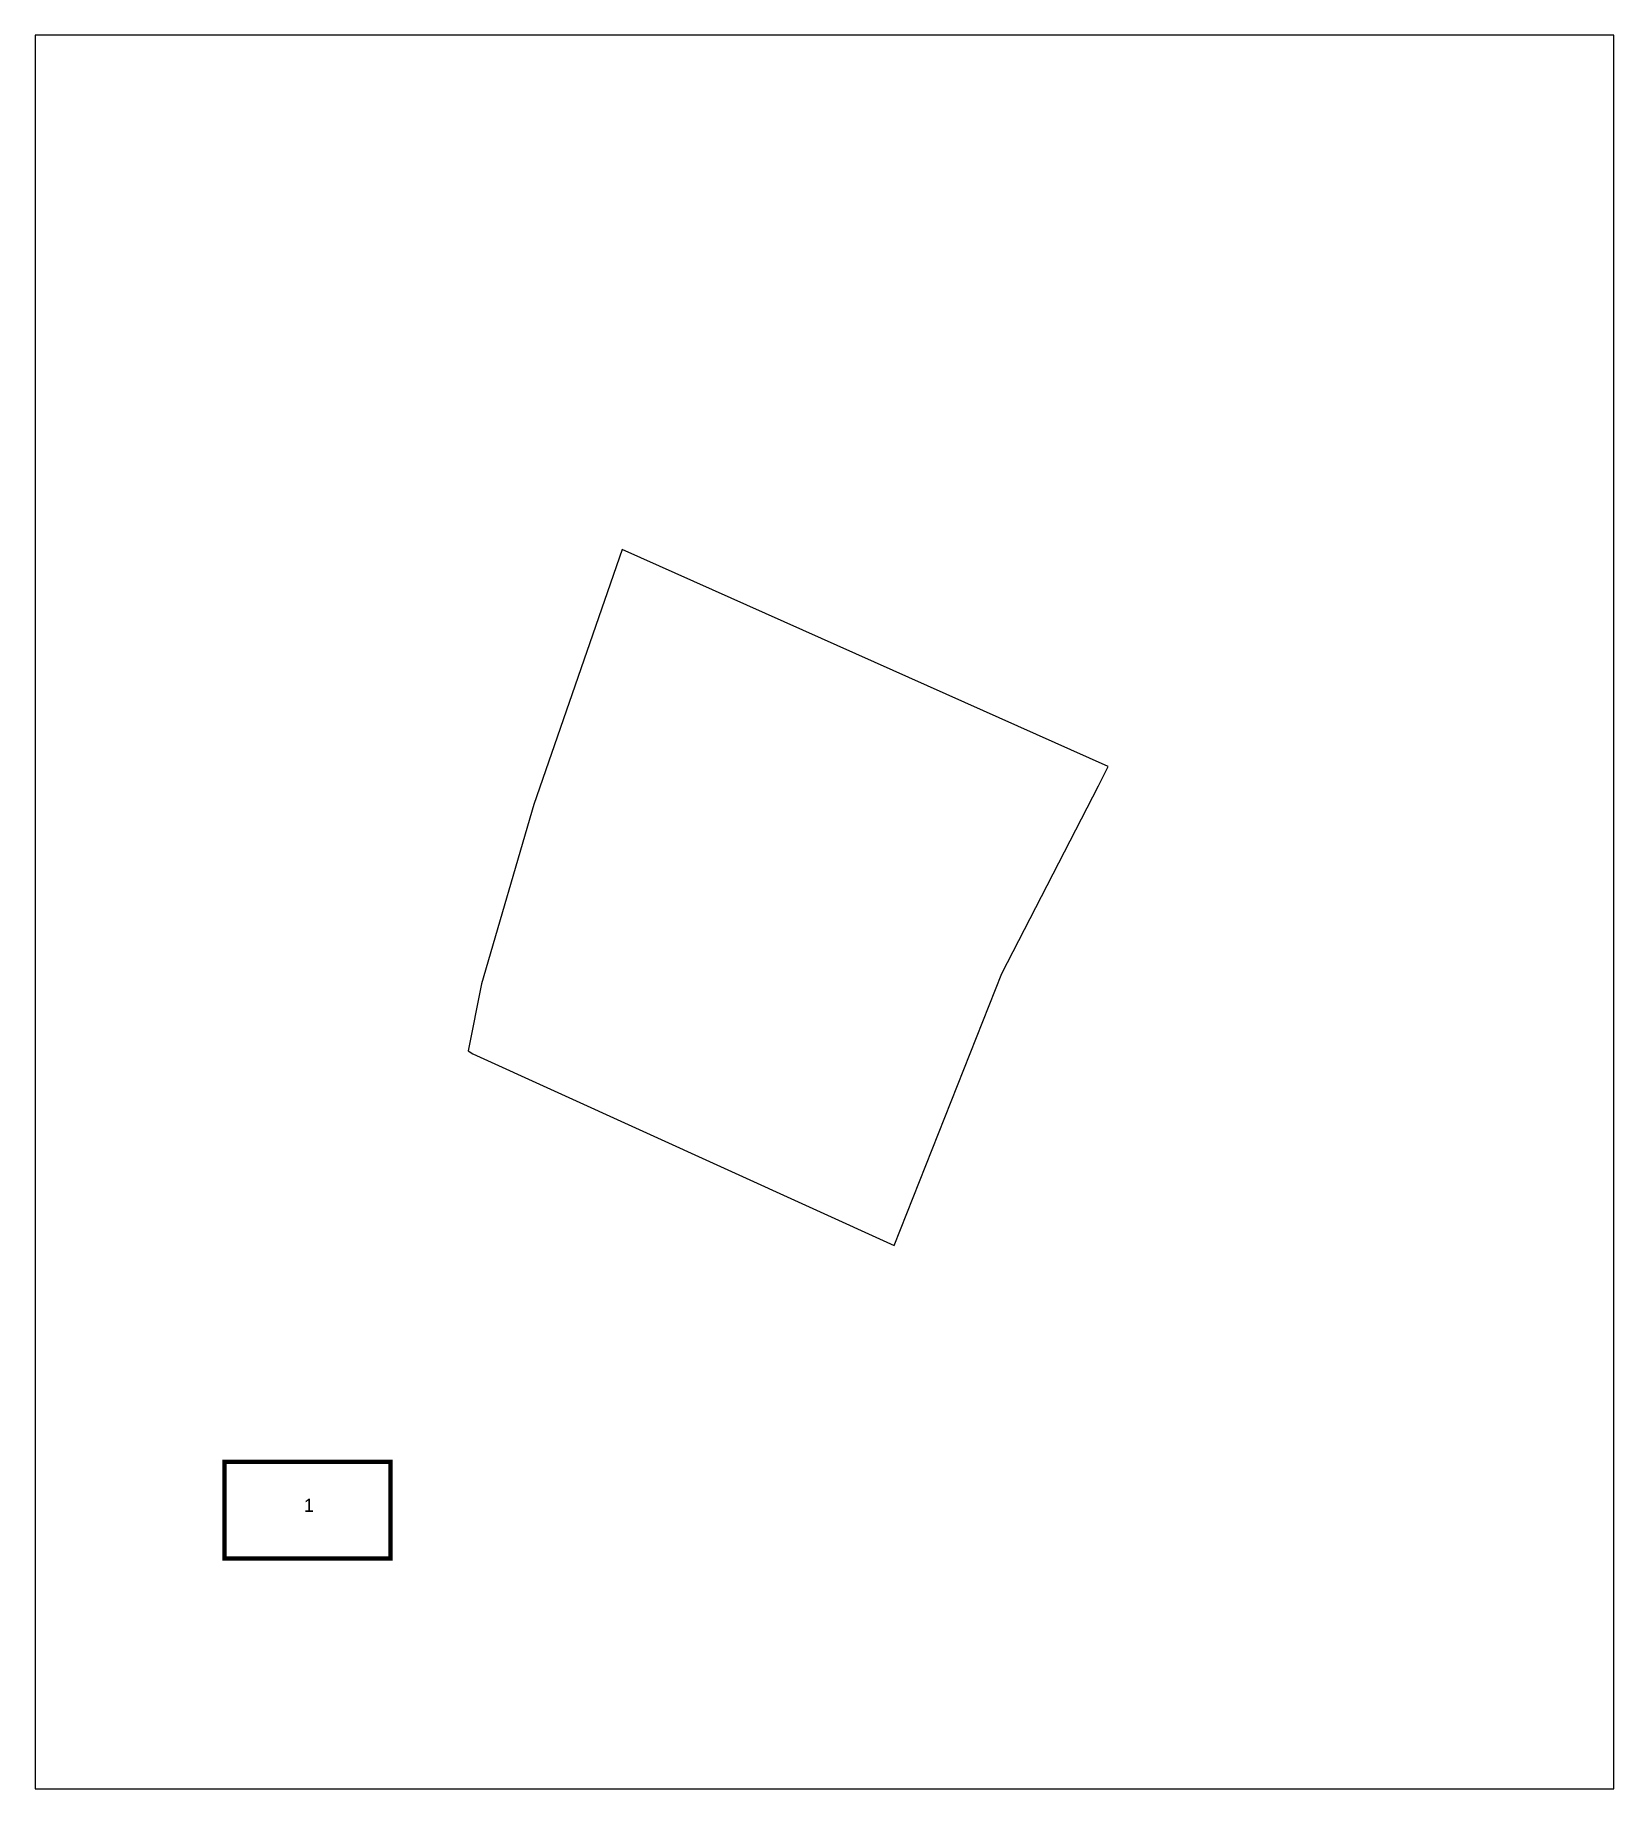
# Model space of a CAD drawing. Header units: inches. Extents: x 185880 to 185970, y 655590 to 655690.
import ezdxf

# ---------------------------------------------------------------- set-up
doc = ezdxf.new("R2010")
doc.units = ezdxf.units.IN
doc.header["$MEASUREMENT"] = 0
doc.layers.add('hadpasa', color=255, linetype='Continuous')
doc.layers.add('Pgvul1', color=152, linetype='Continuous')
doc.styles.add('style1', font='hebtxt')

# ---------------------------------------------------------------- blocks, each defined once
blk = doc.blocks.new('hadpasa')
at = {"layer": 'hadpasa', "const_width": 0.25}
blk.add_lwpolyline([(-4.82, -2.88), (-4.82, 2.64), (4.65, 2.64), (4.65, -2.88)], close=True, dxfattribs=at)
at = {"style": 'style1', "flags": 1}
for tag, p in [('SIZE', (-0.39, 1.6)), ('SCALE', (-0.35, 0.67)), ('PAGES', (-0.32, -1.12))]:
    blk.add_attdef(tag, p, '', height=0.75, dxfattribs=at)
at = {"style": 'style1'}
blk.add_attdef('PAGE', (-0.28, -0.22), '', height=0.75, dxfattribs=at)

msp = doc.modelspace()

# ---------------------------------------------------------------- linework, layer by layer
at = {"layer": 'hadpasa'}
msp.add_lwpolyline([(185969.95, 655690.22), (185879.95, 655690.22), (185879.95, 655590.22), (185969.95, 655590.22), (185969.95, 655690.22)], dxfattribs=at)
at = {"layer": 'Pgvul1', "linetype": 'Continuous'}
msp.add_lwpolyline([(185940.56, 655647.42), (185941.12, 655648.52), (185913.42, 655660.89), (185908.38, 655646.36), (185905.39, 655636.13), (185904.64, 655632.3), (185904.9, 655632.13), (185928.91, 655621.2), (185935.06, 655636.71)], close=True, dxfattribs=at)

# ---------------------------------------------------------------- block references
at = {"layer": 'hadpasa'}
msp.add_blockref('hadpasa', (185895.56, 655606.24), dxfattribs=at).add_auto_attribs({'PAGE': '1'})

doc.saveas('drawing.dxf')
